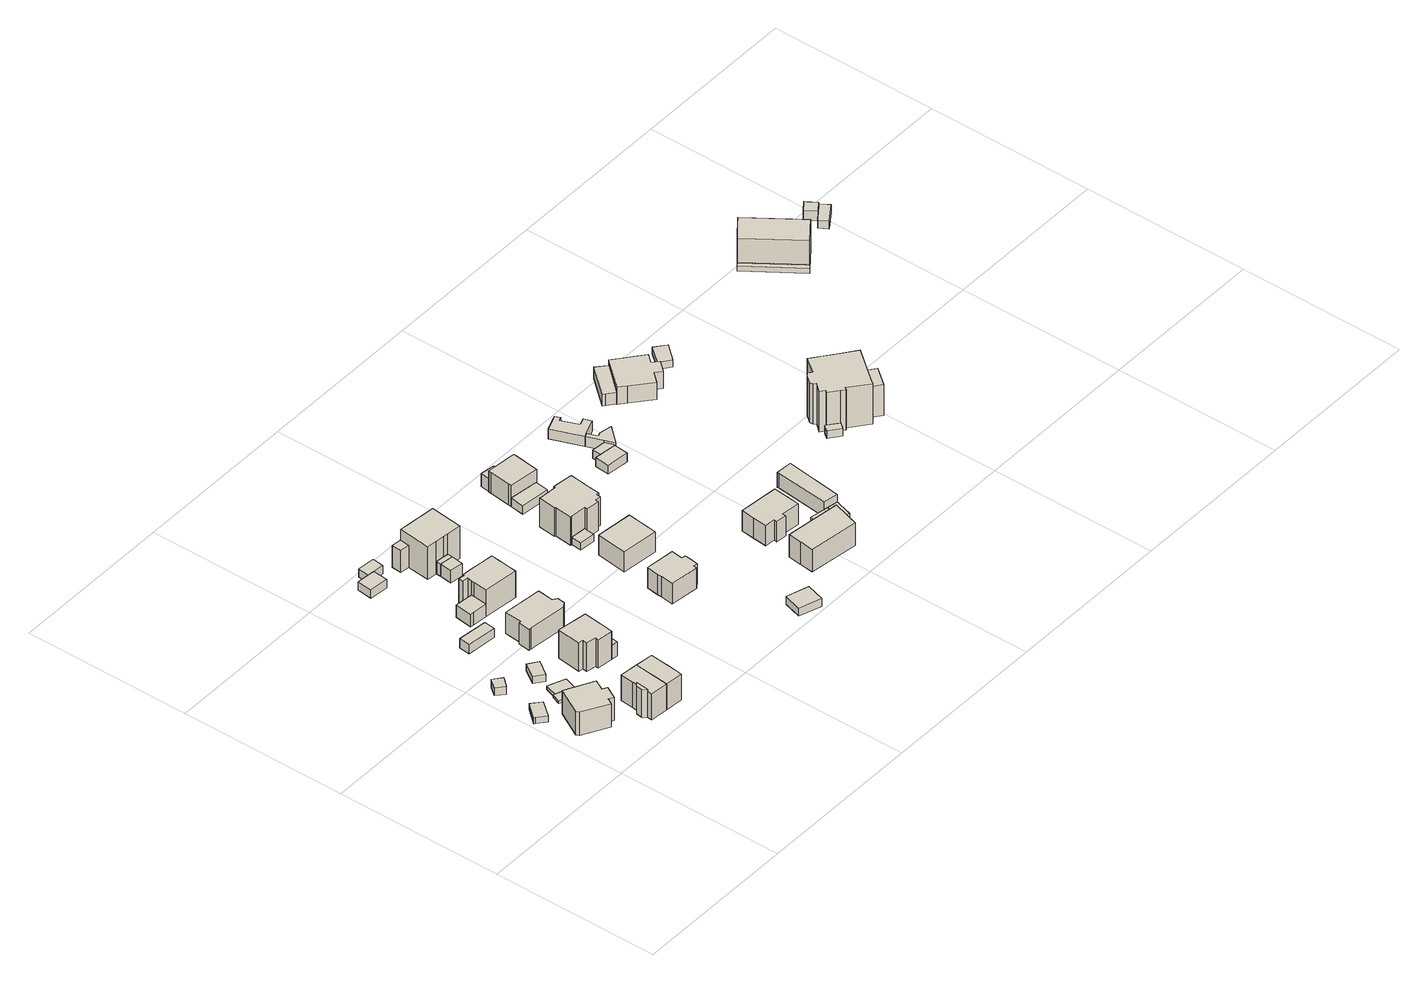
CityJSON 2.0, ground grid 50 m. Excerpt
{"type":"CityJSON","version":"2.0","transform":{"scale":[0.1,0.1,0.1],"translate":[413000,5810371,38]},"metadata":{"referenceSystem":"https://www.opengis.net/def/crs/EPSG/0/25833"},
"CityObjects":{
"building1":{"type":"Building","attributes":{"Gemeindeschluessel":"11000009","BezugspunktDach":"2200","function":"31001_2000","measuredHeight":1.95,"storeysAboveGround":1},"address":[{"country":"Germany","locality":"Berlin","thoroughfareNumber":"45 (1)","thoroughfareName":"Wiebelskircher Weg"}],"geometry":[{"type":"Solid","lod":"1","boundaries":[[[[0,1,2,3,4]],[[5,6,7,8,9]],[[5,9,4,3]],[[6,5,3,2]],[[7,6,2,1]],[[8,7,1,0]],[[9,8,0,4]]]]}]},
"building2":{"type":"Building","attributes":{"Gemeindeschluessel":"11000009","function":"31001_1010"},"address":[{"country":"Germany","locality":"Berlin","thoroughfareNumber":"47","thoroughfareName":"Wiebelskircher Weg"}],"children":["building2-1","building2-2"]},
"building2-1":{"type":"BuildingPart","attributes":{"BezugspunktDach":"2200","measuredHeight":7.56,"storeysAboveGround":2},"parents":["building2"],"geometry":[{"type":"Solid","lod":"1","boundaries":[[[[10,11,12,13,14,15,16,17,18]],[[19,20,21,22,23,24,25,26,27]],[[19,27,18,17]],[[20,19,17,16]],[[21,20,16,15]],[[22,21,15,14]],[[23,22,14,13]],[[24,23,13,12]],[[25,24,12,11]],[[26,25,11,10]],[[27,26,10,18]]]]}]},
"building2-2":{"type":"BuildingPart","attributes":{"BezugspunktDach":"2200","measuredHeight":4.55,"storeysAboveGround":2},"parents":["building2"],"geometry":[{"type":"Solid","lod":"1","boundaries":[[[[28,29,30,31]],[[32,33,34,35]],[[32,35,31,30]],[[33,32,30,29]],[[34,33,29,28]],[[35,34,28,31]]]]}]},
"building3":{"type":"Building","attributes":{"Gemeindeschluessel":"11000009","BezugspunktDach":"2200","function":"31001_2000","measuredHeight":3.25,"storeysAboveGround":1},"address":[{"country":"Germany","locality":"Berlin","thoroughfareNumber":"45 (2)","thoroughfareName":"Wiebelskircher Weg"}],"geometry":[{"type":"Solid","lod":"1","boundaries":[[[[36,37,38,39,40]],[[41,42,43,44,45]],[[41,45,40,39]],[[42,41,39,38]],[[43,42,38,37]],[[44,43,37,36]],[[45,44,36,40]]]]}]},
"building4":{"type":"Building","attributes":{"Gemeindeschluessel":"11000009","BezugspunktDach":"2200","function":"31001_2000","measuredHeight":0.929,"storeysAboveGround":1},"address":[{"country":"Germany","locality":"Berlin","thoroughfareNumber":"47 (1)","thoroughfareName":"Wiebelskircher Weg"}],"geometry":[{"type":"Solid","lod":"1","boundaries":[[[[46,47,48,49,50]],[[51,52,53,54,55]],[[51,55,50,49]],[[52,51,49,48]],[[53,52,48,47]],[[54,53,47,46]],[[55,54,46,50]]]]}]},
"building5":{"type":"Building","attributes":{"Gemeindeschluessel":"11000009","BezugspunktDach":"2200","function":"31001_2000","measuredHeight":1.15,"storeysAboveGround":1},"address":[{"country":"Germany","locality":"Berlin","thoroughfareNumber":"18 (2)","thoroughfareName":"Grenzbergeweg"}],"geometry":[{"type":"Solid","lod":"1","boundaries":[[[[47,56,57,58,48]],[[59,60,61,62,63]],[[59,63,48,58]],[[60,59,58,57]],[[61,60,57,56]],[[62,61,56,47]],[[63,62,47,48]]]]}]},
"building6":{"type":"Building","attributes":{"Gemeindeschluessel":"11000009","function":"31001_1010"},"address":[{"country":"Germany","locality":"Berlin","thoroughfareNumber":"22","thoroughfareName":"Grenzbergeweg"}],"children":["building6-1","building6-2"]},
"building6-1":{"type":"BuildingPart","attributes":{"BezugspunktDach":"2200","measuredHeight":10.04,"storeysAboveGround":2},"parents":["building6"],"geometry":[{"type":"MultiSurface","lod":"1","boundaries":[[[64,65,66,67,68,69,70,71,72,73]],[[74,75,76,77,78,79,80,81,82,83]],[[74,83,73,72]],[[74,84,74,75]],[[76,75,71,75,76,70]],[[77,76,70,69]],[[78,77,69,68]],[[79,78,68,67]],[[80,79,67,66]],[[81,80,66,65]],[[82,81,65,64]],[[83,82,64,73]],[[75,74,84,72,71]]]}]},
"building6-2":{"type":"BuildingPart","attributes":{"BezugspunktDach":"2200","measuredHeight":9.21,"storeysAboveGround":2},"parents":["building6"],"geometry":[{"type":"MultiSurface","lod":"1","boundaries":[[[85,86,87,88]],[[89,76,74,90]],[[89,90,88,87]],[[76,89,87,86]],[[90,74,85,88]],[[75,71,72,74]],[[76,70,71,75]]]}]},
"building7":{"type":"Building","attributes":{"Gemeindeschluessel":"11000009","BezugspunktDach":"2200","function":"31001_2000","measuredHeight":2.23,"storeysAboveGround":1},"address":[{"country":"Germany","locality":"Berlin","thoroughfareNumber":"18 (1)","thoroughfareName":"Grenzbergeweg"}],"geometry":[{"type":"Solid","lod":"1","boundaries":[[[[91,92,93,94]],[[95,96,97,98]],[[95,98,94,93]],[[96,95,93,92]],[[97,96,92,91]],[[98,97,91,94]]]]}]},
"building8":{"type":"Building","attributes":{"Gemeindeschluessel":"11000009","function":"31001_1010"},"address":[{"country":"Germany","locality":"Berlin","thoroughfareNumber":"20","thoroughfareName":"Grenzbergeweg"}],"children":["building8-1","building8-2"]},
"building8-1":{"type":"BuildingPart","attributes":{"BezugspunktDach":"2200","measuredHeight":10.04,"storeysAboveGround":2},"parents":["building8"],"geometry":[{"type":"MultiSurface","lod":"1","boundaries":[[[99,100,101,102,103,67,104,64]],[[105,79,106,107,108,109,110,82]],[[105,82,64,104]],[[79,105,104,67]],[[106,79,67,103]],[[111,107,106,103,102]],[[108,107,102,101]],[[112,113,114,101,100]],[[110,109,100,99]],[[82,110,99,64]],[[114,108,115,107,111]],[[109,113,112]]]}]},
"building8-2":{"type":"BuildingPart","attributes":{"BezugspunktDach":"2200","measuredHeight":3,"storeysAboveGround":2},"parents":["building8"],"geometry":[{"type":"Solid","lod":"1","boundaries":[[[[116,117,111,113]],[[107,118,119,109]],[[118,107,111,117]],[[119,118,117,116]],[[109,119,116,113]],[[107,109,113,111]]]]}]},
"building9":{"type":"Building","attributes":{"Gemeindeschluessel":"11000009","BezugspunktDach":"2200","function":"31001_2463","measuredHeight":3.19,"storeysAboveGround":1},"address":[{"country":"Germany","locality":"Berlin","thoroughfareNumber":"16 (1)","thoroughfareName":"Grenzbergeweg"}],"geometry":[{"type":"Solid","lod":"1","boundaries":[[[[120,121,122,123]],[[124,125,126,127]],[[124,127,123,122]],[[125,124,122,121]],[[126,125,121,120]],[[127,126,120,123]]]]}]},
"building10":{"type":"Building","attributes":{"Gemeindeschluessel":"11000009","function":"31001_1010"},"address":[{"country":"Germany","locality":"Berlin","thoroughfareNumber":"18","thoroughfareName":"Grenzbergeweg"}],"children":["building10-1","building10-2"]},
"building10-1":{"type":"BuildingPart","attributes":{"BezugspunktDach":"2200","measuredHeight":9.32,"storeysAboveGround":2},"parents":["building10"],"geometry":[{"type":"MultiSurface","lod":"1","boundaries":[[[128,129,130,131,132,133,134,135,136]],[[137,138,139,140,141,142,143,144,145]],[[137,145,136,135]],[[138,137,135,134]],[[139,138,134,133]],[[140,139,146,147,148,149,150,133,132]],[[141,140,132,131]],[[142,141,131,130]],[[143,142,130,129]],[[144,143,129,128]],[[145,144,128,136]],[[150,149,148,147,146]]]}]},
"building10-2":{"type":"BuildingPart","attributes":{"BezugspunktDach":"2200","measuredHeight":4.59,"storeysAboveGround":2},"parents":["building10"],"geometry":[{"type":"Solid","lod":"1","boundaries":[[[[151,152,150,149]],[[147,153,154,148]],[[153,147,150,152]],[[154,153,152,151]],[[148,154,151,149]],[[147,148,149,150]]]]}]},
"building11":{"type":"Building","attributes":{"Gemeindeschluessel":"11000009","BezugspunktDach":"2200","function":"31001_2000","measuredHeight":2.63,"storeysAboveGround":1},"address":[{"country":"Germany","locality":"Berlin","thoroughfareNumber":"12 (2)","thoroughfareName":"Grenzbergeweg"}],"geometry":[{"type":"Solid","lod":"1","boundaries":[[[[155,156,157,158,159]],[[160,161,162,163,164]],[[160,164,159,158]],[[161,160,158,157]],[[162,161,157,156]],[[163,162,156,155]],[[164,163,155,159]]]]}]},
"building12":{"type":"Building","attributes":{"Gemeindeschluessel":"11000009","BezugspunktDach":"2200","function":"31001_1010","measuredHeight":8.85,"storeysAboveGround":2},"address":[{"country":"Germany","locality":"Berlin","thoroughfareNumber":"16","thoroughfareName":"Grenzbergeweg"}],"geometry":[{"type":"Solid","lod":"1","boundaries":[[[[165,166,167,168,169,170,171,172,173,174]],[[175,176,177,178,179,180,181,182,183,184]],[[175,184,174,173]],[[176,175,173,172]],[[177,176,172,171]],[[178,177,171,170]],[[179,178,170,169]],[[180,179,169,168]],[[181,180,168,167]],[[182,181,167,166]],[[183,182,166,165]],[[184,183,165,174]]]]}]},
"building13":{"type":"Building","attributes":{"Gemeindeschluessel":"11000009","BezugspunktDach":"2200","function":"31001_2000","measuredHeight":2.65,"storeysAboveGround":1},"address":[{"country":"Germany","locality":"Berlin","thoroughfareNumber":"10 (1)","thoroughfareName":"Grenzbergeweg"}],"geometry":[{"type":"Solid","lod":"1","boundaries":[[[[156,185,186,187,157]],[[188,189,190,162,161]],[[188,161,157,187]],[[189,188,187,186]],[[190,189,186,185]],[[162,190,185,156]],[[161,162,156,157]]]]}]},
"building14":{"type":"Building","attributes":{"Gemeindeschluessel":"11000009","function":"31001_1010"},"address":[{"country":"Germany","locality":"Berlin","thoroughfareNumber":"14","thoroughfareName":"Grenzbergeweg"}],"children":["building14-1","building14-2","building14-3","building14-4"]},
"building14-1":{"type":"BuildingPart","attributes":{"BezugspunktDach":"2200","measuredHeight":10.11,"storeysAboveGround":2},"parents":["building14"],"geometry":[{"type":"MultiSurface","lod":"1","boundaries":[[[191,192,193,194,195,196,197,198,199,200,201,202,203,204,205]],[[206,207,208,209,210,211,212,213,214,215,216,217,218,219,220]],[[206,220,205,204]],[[207,206,204,203]],[[208,207,203,202]],[[209,208,202,201]],[[221,222,201,200]],[[210,209,223,224]],[[211,210,200,199]],[[212,211,199,198]],[[225,226,227,228,213,212,198,197]],[[229,225,228,230,214,213,197,196]],[[215,214,196,195]],[[216,215,195,194]],[[231,232,194,193]],[[216,233,216,217]],[[234,231,217,218,217,193,192]],[[219,218,234,192,191]],[[220,219,191,205]],[[224,223,222,221]],[[228,227,226,225]],[[230,228,225,229]],[[217,216,233,232,231]],[[218,217,231,234]]]}]},
"building14-2":{"type":"BuildingPart","attributes":{"BezugspunktDach":"2200","measuredHeight":4.04,"storeysAboveGround":2},"parents":["building14"],"geometry":[{"type":"MultiSurface","lod":"1","boundaries":[[[235,232,234,236,237]],[[238,218,216,239,240]],[[238,240,237,236]],[[218,238,236,234]],[[239,216,232,235]],[[240,239,235,237]],[[217,231,232,216]],[[218,241,234,231,217]]]}]},
"building14-3":{"type":"BuildingPart","attributes":{"BezugspunktDach":"2200","measuredHeight":4.28,"storeysAboveGround":2},"parents":["building14"],"geometry":[{"type":"MultiSurface","lod":"1","boundaries":[[[242,243,226,229]],[[227,244,245,230]],[[244,227,226,243]],[[245,244,243,242]],[[230,245,242,229]],[[228,225,226,227]],[[230,229,225,228]]]}]},
"building14-4":{"type":"BuildingPart","attributes":{"BezugspunktDach":"2200","measuredHeight":4.19,"storeysAboveGround":2},"parents":["building14"],"geometry":[{"type":"Solid","lod":"1","boundaries":[[[[221,246,247,222]],[[248,249,224,223]],[[248,223,222,247]],[[249,248,247,246]],[[224,249,246,221]],[[223,224,221,222]]]]}]},
"building15":{"type":"Building","attributes":{"Gemeindeschluessel":"11000009","BezugspunktDach":"2200","function":"31001_2463","measuredHeight":4.11,"storeysAboveGround":1},"address":[{"country":"Germany","locality":"Berlin","thoroughfareNumber":"12 (1)","thoroughfareName":"Grenzbergeweg"}],"geometry":[{"type":"Solid","lod":"1","boundaries":[[[[250,251,252,253]],[[254,255,256,257]],[[254,257,253,252]],[[255,254,252,251]],[[256,255,251,250]],[[257,256,250,253]]]]}]},
"building16":{"type":"Building","attributes":{"Gemeindeschluessel":"11000009","function":"31001_1010"},"address":[{"country":"Germany","locality":"Berlin","thoroughfareNumber":"12","thoroughfareName":"Grenzbergeweg"}],"children":["building16-1","building16-2","building16-3"]},
"building16-1":{"type":"BuildingPart","attributes":{"BezugspunktDach":"2200","measuredHeight":13.11,"storeysAboveGround":2},"parents":["building16"],"geometry":[{"type":"MultiSurface","lod":"1","boundaries":[[[258,259,260,261,262,263,264,265]],[[266,267,268,269,270,271,272,273]],[[266,274,275,276,273,265,264]],[[267,266,264,263]],[[268,267,263,262]],[[269,268,262,261]],[[270,269,261,260]],[[277,278,279,260,259]],[[272,271,272,280,277,259,258]],[[273,272,258,265]],[[276,275,274,266]],[[271,270,279,278,277]],[[277,280,272,271]]]}]},
"building16-2":{"type":"BuildingPart","attributes":{"BezugspunktDach":"2200","measuredHeight":7.18,"storeysAboveGround":2},"parents":["building16"],"geometry":[{"type":"Solid","lod":"1","boundaries":[[[[275,274,281,282,283]],[[284,285,266,276,286]],[[284,286,283,282]],[[285,284,282,281]],[[266,285,281,274]],[[286,276,275,283]],[[276,266,274,275]]]]}]},
"building16-3":{"type":"BuildingPart","attributes":{"BezugspunktDach":"2200","measuredHeight":4.06,"storeysAboveGround":2},"parents":["building16"],"geometry":[{"type":"Solid","lod":"1","boundaries":[[[[251,278,280,252]],[[272,270,255,254]],[[272,254,252,280]],[[255,270,278,251]],[[254,255,251,252]],[[270,272,280,278]]]]}]},
"building17":{"type":"Building","attributes":{"Gemeindeschluessel":"11000009","BezugspunktDach":"2200","function":"31001_1010","measuredHeight":7.67,"storeysAboveGround":1},"address":[{"country":"Germany","locality":"Berlin","thoroughfareNumber":"17","thoroughfareName":"Grenzbergeweg"}],"geometry":[{"type":"Solid","lod":"1","boundaries":[[[[287,288,289,290,291,292,293,294,295,296,297,298]],[[299,300,301,302,303,304,305,306,307,308,309,310]],[[299,310,298,297]],[[300,299,297,296]],[[301,300,296,295]],[[302,301,295,294]],[[303,302,294,293]],[[304,303,293,292]],[[305,304,292,291]],[[306,305,291,290]],[[307,306,290,289]],[[308,307,289,288]],[[309,308,288,287]],[[310,309,287,298]]]]}]},
"building18":{"type":"Building","attributes":{"Gemeindeschluessel":"11000009","BezugspunktDach":"2200","function":"31001_2463","measuredHeight":2.6,"storeysAboveGround":1},"address":[{"country":"Germany","locality":"Berlin","thoroughfareNumber":"21 (2)","thoroughfareName":"Grenzbergeweg"}],"geometry":[{"type":"Solid","lod":"1","boundaries":[[[[311,312,313,314]],[[315,316,317,318]],[[315,318,314,313]],[[316,315,313,312]],[[317,316,312,311]],[[318,317,311,314]]]]}]},
"building19":{"type":"Building","attributes":{"Gemeindeschluessel":"11000009","BezugspunktDach":"2200","function":"31001_2463","measuredHeight":2.37,"storeysAboveGround":1},"address":[{"country":"Germany","locality":"Berlin","thoroughfareNumber":"13 (1)","thoroughfareName":"Grenzbergeweg"}],"geometry":[{"type":"Solid","lod":"1","boundaries":[[[[319,320,321,322,323]],[[324,325,326,327,328]],[[324,328,323,322]],[[325,324,322,321]],[[326,325,321,320]],[[327,326,320,319]],[[328,327,319,323]]]]}]},
"building20":{"type":"Building","attributes":{"Gemeindeschluessel":"11000009","BezugspunktDach":"2200","function":"31001_1010","measuredHeight":8.62,"storeysAboveGround":2},"address":[{"country":"Germany","locality":"Berlin","thoroughfareNumber":"15","thoroughfareName":"Grenzbergeweg"}],"geometry":[{"type":"Solid","lod":"1","boundaries":[[[[329,330,331,332,333,334]],[[335,336,337,338,339,340]],[[335,340,334,333]],[[336,335,333,332]],[[337,336,332,331]],[[338,337,331,330]],[[339,338,330,329]],[[340,339,329,334]]]]}]},
"building21":{"type":"Building","attributes":{"Gemeindeschluessel":"11000009","function":"31001_1010"},"address":[{"country":"Germany","locality":"Berlin","thoroughfareNumber":"13","thoroughfareName":"Grenzbergeweg"}],"children":["building21-1","building21-2"]},
"building21-1":{"type":"BuildingPart","attributes":{"BezugspunktDach":"2200","measuredHeight":12.1,"storeysAboveGround":2},"parents":["building21"],"geometry":[{"type":"MultiSurface","lod":"1","boundaries":[[[341,342,343,344,345,346,347,348,349,350,351,352,353,354,355,356,357,358]],[[359,360,361,362,363,364,365,366,367,368,369,370,371,372,373,374,375,376]],[[359,376,358,357]],[[360,359,357,356]],[[361,360,356,355]],[[362,361,355,354]],[[363,362,354,353]],[[364,363,353,352]],[[377,378,352,351]],[[365,364,379,380,381,382]],[[383,377,384,351,350]],[[366,365,381,385,383]],[[367,366,350,349]],[[368,367,349,348]],[[369,368,348,347]],[[370,369,347,346]],[[371,370,346,345]],[[372,371,345,344]],[[373,372,344,343]],[[374,373,343,342]],[[375,374,342,341]],[[376,375,341,358]],[[382,381,380,379,378,377]],[[384,377,383,385,381]]]}]},
"building21-2":{"type":"BuildingPart","attributes":{"BezugspunktDach":"2200","measuredHeight":6.59,"storeysAboveGround":2},"parents":["building21"],"geometry":[{"type":"MultiSurface","lod":"1","boundaries":[[[377,383,386,387,388,378]],[[389,390,391,385,381,380]],[[389,380,378,388]],[[390,389,388,387]],[[391,390,387,386]],[[385,391,386,383]],[[381,385,383,377]],[[392,380,381,377,378]]]}]},
"building22":{"type":"Building","attributes":{"Gemeindeschluessel":"11000009","BezugspunktDach":"2200","function":"31001_2463","measuredHeight":2.78,"storeysAboveGround":1},"address":[{"country":"Germany","locality":"Berlin","thoroughfareNumber":"9 (1)","thoroughfareName":"Grenzbergeweg"}],"geometry":[{"type":"Solid","lod":"1","boundaries":[[[[393,394,395,396]],[[397,398,399,400]],[[397,400,396,395]],[[398,397,395,394]],[[399,398,394,393]],[[400,399,393,396]]]]}]},
"building23":{"type":"Building","attributes":{"Gemeindeschluessel":"11000009","function":"31001_1010"},"address":[{"country":"Germany","locality":"Berlin","thoroughfareNumber":"9","thoroughfareName":"Grenzbergeweg"}],"children":["building23-1","building23-2"]},
"building23-1":{"type":"BuildingPart","attributes":{"BezugspunktDach":"2200","measuredHeight":6.99,"storeysAboveGround":2},"parents":["building23"],"geometry":[{"type":"MultiSurface","lod":"1","boundaries":[[[401,402,403,404,405,406,407,408,409,410]],[[411,412,413,414,415,416,417,418,419,397]],[[411,397,410,409]],[[412,411,409,408]],[[413,412,408,407]],[[414,413,420,421,422,423,407,406]],[[415,414,406,405]],[[416,415,405,404]],[[417,416,404,403]],[[418,417,403,402]],[[419,418,402,401]],[[397,419,401,410]],[[423,422,421,420]]]}]},
"building23-2":{"type":"BuildingPart","attributes":{"BezugspunktDach":"2200","measuredHeight":4.84,"storeysAboveGround":2},"parents":["building23"],"geometry":[{"type":"Solid","lod":"1","boundaries":[[[[422,424,425,423]],[[426,427,421,420]],[[426,420,423,425]],[[427,426,425,424]],[[421,427,424,422]],[[420,421,422,423]]]]}]},
"building24":{"type":"Building","attributes":{"Gemeindeschluessel":"11000009","BezugspunktDach":"2200","function":"31001_1010","measuredHeight":8.68,"storeysAboveGround":2},"address":[{"country":"Germany","locality":"Berlin","thoroughfareNumber":"19","thoroughfareName":"Grenzbergeweg"}],"geometry":[{"type":"Solid","lod":"1","boundaries":[[[[428,429,430,431,432,433,434]],[[435,436,437,438,439,440,441]],[[435,441,434,433]],[[436,435,433,432]],[[437,436,432,431]],[[438,437,431,430]],[[439,438,430,429]],[[440,439,429,428]],[[441,440,428,434]]]]}]},
"building25":{"type":"Building","attributes":{"Gemeindeschluessel":"11000009","BezugspunktDach":"2200","function":"31001_1010","measuredHeight":9.06,"storeysAboveGround":1},"address":[{"country":"Germany","locality":"Berlin","thoroughfareNumber":"17A","thoroughfareName":"Grenzbergeweg"}],"geometry":[{"type":"Solid","lod":"1","boundaries":[[[[442,443,444,445,446,447,448,449,450,451]],[[452,453,454,455,456,457,458,459,460,461]],[[452,461,451,450]],[[453,452,450,449]],[[454,453,449,448]],[[455,454,448,447]],[[456,455,447,446]],[[457,456,446,445]],[[458,457,445,444]],[[459,458,444,443]],[[460,459,443,442]],[[461,460,442,451]]]]}]},
"building26":{"type":"Building","attributes":{"Gemeindeschluessel":"11000009","BezugspunktDach":"2200","function":"31001_2463","measuredHeight":4.88,"storeysAboveGround":1},"address":[{"country":"Germany","locality":"Berlin","thoroughfareNumber":"19 (1)","thoroughfareName":"Grenzbergeweg"}],"geometry":[{"type":"Solid","lod":"1","boundaries":[[[[462,463,464,465]],[[466,467,468,469]],[[466,469,465,464]],[[467,466,464,463]],[[468,467,463,462]],[[469,468,462,465]]]]}]},
"building27":{"type":"Building","attributes":{"Gemeindeschluessel":"11000009","BezugspunktDach":"2200","function":"31001_2000","measuredHeight":2.93,"storeysAboveGround":1},"address":[{"country":"Germany","locality":"Berlin","thoroughfareNumber":"13 (2)","thoroughfareName":"Grenzbergeweg"}],"geometry":[{"type":"Solid","lod":"1","boundaries":[[[[470,471,472,473,474]],[[475,476,477,478,479]],[[475,479,474,473]],[[476,475,473,472]],[[477,476,472,471]],[[478,477,471,470]],[[479,478,470,474]]]]}]},
"building28":{"type":"Building","attributes":{"Gemeindeschluessel":"11000009","BezugspunktDach":"2200","function":"31001_1010","measuredHeight":2.43,"storeysAboveGround":1},"address":[{"country":"Germany","locality":"Berlin","thoroughfareNumber":"46 (2)","thoroughfareName":"Erknerstraße"}],"geometry":[{"type":"Solid","lod":"1","boundaries":[[[[480,481,482,483,484,485,486,487]],[[467,488,489,490,491,492,493,468]],[[467,468,487,486]],[[488,467,486,485]],[[489,488,485,484]],[[490,489,484,483]],[[491,490,483,482]],[[492,491,482,481]],[[493,492,481,480]],[[468,493,480,487]]]]}]},
"building29":{"type":"Building","attributes":{"Gemeindeschluessel":"11000009","BezugspunktDach":"2200","function":"31001_2000","measuredHeight":3.28,"storeysAboveGround":1},"address":[{"country":"Germany","locality":"Berlin","thoroughfareNumber":"9 (2)","thoroughfareName":"Grenzbergeweg"}],"geometry":[{"type":"Solid","lod":"1","boundaries":[[[[494,495,496,497]],[[498,499,500,476]],[[498,476,497,496]],[[499,498,496,495]],[[500,499,495,494]],[[476,500,494,497]]]]}]},
"building30":{"type":"Building","attributes":{"Gemeindeschluessel":"11000009","BezugspunktDach":"2200","function":"31001_2000","measuredHeight":3.37,"storeysAboveGround":1},"address":[{"country":"Germany","locality":"Berlin","thoroughfareNumber":"42 (1)","thoroughfareName":"Erknerstraße"}],"geometry":[{"type":"Solid","lod":"1","boundaries":[[[[501,502,503,504,505,506,507]],[[508,509,510,511,512,513,514]],[[508,514,507,506]],[[509,508,506,505]],[[510,509,505,504]],[[511,510,504,503]],[[512,511,503,502]],[[513,512,502,501]],[[514,513,501,507]]]]}]},
"building31":{"type":"Building","attributes":{"Gemeindeschluessel":"11000009","BezugspunktDach":"2200","function":"31001_1010","measuredHeight":5.75,"storeysAboveGround":2},"address":[{"country":"Germany","locality":"Berlin","thoroughfareNumber":"46 (1)","thoroughfareName":"Erknerstraße"}],"geometry":[{"type":"Solid","lod":"1","boundaries":[[[[515,516,517,518,519]],[[520,521,522,523,524]],[[520,524,519,518]],[[521,520,518,517]],[[522,521,517,516]],[[523,522,516,515]],[[524,523,515,519]]]]}]},
"building32":{"type":"Building","attributes":{"Gemeindeschluessel":"11000009","BezugspunktDach":"2200","function":"31001_1010","measuredHeight":3.21,"storeysAboveGround":1},"address":[{"country":"Germany","locality":"Berlin","thoroughfareNumber":"42","thoroughfareName":"Erknerstraße"}],"geometry":[{"type":"Solid","lod":"1","boundaries":[[[[507,506,525,526,527,528,529,530,531]],[[532,533,534,535,536,537,508,514,538]],[[532,538,531,530]],[[533,532,530,529]],[[534,533,529,528]],[[535,534,528,527]],[[536,535,527,526]],[[537,536,526,525]],[[508,537,525,506]],[[514,508,506,507]],[[538,514,507,531]]]]}]},
"building33":{"type":"Building","attributes":{"Gemeindeschluessel":"11000009","BezugspunktDach":"2200","function":"31001_2000","measuredHeight":4.59,"storeysAboveGround":1},"address":[{"country":"Germany","locality":"Berlin","thoroughfareNumber":"44 (1)","thoroughfareName":"Erknerstraße"}],"geometry":[{"type":"Solid","lod":"1","boundaries":[[[[539,540,541,542,543]],[[544,545,546,547,548]],[[544,548,543,542]],[[545,544,542,541]],[[546,545,541,540]],[[547,546,540,539]],[[548,547,539,543]]]]}]},
"building34":{"type":"Building","attributes":{"Gemeindeschluessel":"11000009","BezugspunktDach":"2200","function":"31001_1010","measuredHeight":8.42,"storeysAboveGround":2},"address":[{"country":"Germany","locality":"Berlin","thoroughfareNumber":"44","thoroughfareName":"Erknerstraße"}],"geometry":[{"type":"Solid","lod":"1","boundaries":[[[[549,550,551,552,553,554,555,556,557]],[[558,559,560,561,562,563,564,565,566]],[[558,566,557,556]],[[559,558,556,555]],[[560,559,555,554]],[[561,560,554,553]],[[562,561,553,552]],[[563,562,552,551]],[[564,563,551,550]],[[565,564,550,549]],[[566,565,549,557]]]]}]},
"building35":{"type":"Building","attributes":{"Gemeindeschluessel":"11000009","BezugspunktDach":"2200","function":"51009_1610","measuredHeight":2.54,"storeysAboveGround":0},"address":[{"country":"Germany","locality":"Berlin"}],"geometry":[{"type":"Solid","lod":"1","boundaries":[[[[567,568,569,570,571]],[[572,573,574,575,576]],[[572,576,571,570]],[[573,572,570,569]],[[574,573,569,568]],[[575,574,568,567]],[[576,575,567,571]]]]}]},
"building36":{"type":"Building","attributes":{"Gemeindeschluessel":"11000009","function":"31001_3065"},"address":[{"country":"Germany","locality":"Berlin","thoroughfareNumber":"46, 48","thoroughfareName":"Erknerstraße"}],"children":["building36-1","building36-2","building36-3"]},
"building36-1":{"type":"BuildingPart","attributes":{"BezugspunktDach":"2200","measuredHeight":16.29,"storeysAboveGround":4},"parents":["building36"],"geometry":[{"type":"MultiSurface","lod":"1","boundaries":[[[577,578,579,580,581,582,583,584,585,586,587,588,589,590,591,592,593,594,595]],[[596,597,598,599,600,601,602,603,604,605,606,607,608,609,610,611,612,613,614]],[[596,614,595,594]],[[597,596,594,593]],[[598,597,593,592]],[[599,598,592,591]],[[600,599,591,590]],[[601,600,590,589]],[[602,601,589,588]],[[603,602,588,587]],[[604,603,615,616,617,618,587,586]],[[605,604,586,585]],[[606,605,585,584]],[[619,620,584,583]],[[607,606,621,622]],[[608,607,583,582]],[[609,608,582,581]],[[610,609,581,580]],[[611,610,580,579]],[[612,611,579,578]],[[613,612,578,577]],[[614,613,577,595]],[[618,617,616,615]],[[622,621,620,619]]]}]},
"building36-2":{"type":"BuildingPart","attributes":{"BezugspunktDach":"2200","measuredHeight":6.42,"storeysAboveGround":4},"parents":["building36"],"geometry":[{"type":"Solid","lod":"1","boundaries":[[[[617,623,624,618]],[[625,626,616,615]],[[625,615,618,624]],[[626,625,624,623]],[[616,626,623,617]],[[616,617,618,615]]]]}]},
"building36-3":{"type":"BuildingPart","attributes":{"BezugspunktDach":"2200","measuredHeight":10.52,"storeysAboveGround":4},"parents":["building36"],"geometry":[{"type":"Solid","lod":"1","boundaries":[[[[627,628,620,619]],[[621,629,630,622]],[[629,621,620,628]],[[630,629,628,627]],[[622,630,627,619]],[[621,622,619,620]]]]}]},
"building37":{"type":"Building","attributes":{"Gemeindeschluessel":"11000009","BezugspunktDach":"2200","function":"31001_2463","measuredHeight":2.28,"storeysAboveGround":1},"address":[{"country":"Germany","locality":"Berlin","thoroughfareNumber":"44 (2)","thoroughfareName":"Erknerstraße"}],"geometry":[{"type":"Solid","lod":"1","boundaries":[[[[631,632,633,634]],[[635,636,637,638]],[[635,638,634,633]],[[636,635,633,632]],[[637,636,632,631]],[[638,637,631,634]]]]}]},
"building38":{"type":"Building","attributes":{"Gemeindeschluessel":"11000009","function":"31001_1010"},"address":[{"country":"Germany","locality":"Berlin","thoroughfareNumber":"47","thoroughfareName":"Erknerstraße"}],"children":["building38-1","building38-2"]},
"building38-1":{"type":"BuildingPart","attributes":{"BezugspunktDach":"2200","measuredHeight":12.44,"storeysAboveGround":2},"parents":["building38"],"geometry":[{"type":"MultiSurface","lod":"1","boundaries":[[[639,640,641,642]],[[643,644,645,646]],[[643,646,642,641]],[[644,643,641,640]],[[645,644,640,639]],[[646,645,647,648,649,650,651,639,642]],[[651,650,649,648,647]]]}]},
"building38-2":{"type":"BuildingPart","attributes":{"BezugspunktDach":"2200","measuredHeight":1.7,"storeysAboveGround":2},"parents":["building38"],"geometry":[{"type":"Solid","lod":"1","boundaries":[[[[652,651,650,653]],[[649,648,654,655]],[[649,655,653,650]],[[654,648,651,652]],[[655,654,652,653]],[[648,649,650,651]]]]}]},
"building39":{"type":"Building","attributes":{"Gemeindeschluessel":"11000009","BezugspunktDach":"2200","function":"31001_2463","measuredHeight":2.54,"storeysAboveGround":1},"address":[{"country":"Germany","locality":"Berlin","thoroughfareNumber":"47 (2)","thoroughfareName":"Erknerstraße"}],"geometry":[{"type":"Solid","lod":"1","boundaries":[[[[656,657,658,659,660]],[[661,662,663,664,665]],[[661,665,660,659]],[[662,661,659,658]],[[663,662,658,657]],[[664,663,657,656]],[[665,664,656,660]]]]}]},
"building40":{"type":"Building","attributes":{"Gemeindeschluessel":"11000009","BezugspunktDach":"2200","function":"51009_1610","measuredHeight":3.73,"storeysAboveGround":0},"address":[{"country":"Germany","locality":"Berlin"}],"geometry":[{"type":"Solid","lod":"1","boundaries":[[[[666,667,668,669,670]],[[671,672,673,674,675]],[[671,675,670,669]],[[672,671,669,668]],[[673,672,668,667]],[[674,673,667,666]],[[675,674,666,670]]]]}]}
},
"vertices":[
[6,279,41],[31,258,41],[66,302,41],[39,325,41],[2,282,41],[39,325,22],[66,302,22],[31,258,22],[6,279,22],[2,282,22],
[39,164,98],[113,122,98],[123,140,98],[137,132,98],[157,169,98],[143,176,98],[159,207,98],[77,250,98],[34,173,98],[77,250,22],[159,207,22],[143,176,22],[157,169,22],[137,132,22],[123,140,22],[113,122,22],[39,164,22],[34,173,22],
[137,132,68],[157,169,68],[143,176,68],[123,140,68],[143,176,23],[157,169,23],[137,132,23],[123,140,23],
[50,408,46],[61,421,46],[73,434,46],[48,455,46],[27,429,46],[48,455,20],[73,434,20],[61,421,20],[50,408,20],[27,429,20],
[150,261,32],[161,287,32],[115,305,32],[111,306,32],[101,281,32],[111,306,23],[115,305,23],[161,287,23],[150,261,23],[101,281,23],
[168,285,32],[180,319,32],[128,340,32],[128,340,21],[180,319,21],[168,285,21],[161,287,21],[115,305,21],
[251,55,107],[255,93,107],[258,122,107],[262,160,107],[209,166,107],[205,127,107],[203,112,107],[202,99,107],[199,74,107],[198,60,107],[199,74,22],[202,99,22],[203,112,22],[205,127,22],[209,166,22],[262,160,22],[258,122,22],[255,93,22],[251,55,22],[198,60,22],[199,74,89],
[199,74,114],[203,112,114],[193,104,114],[190,85,114],[193,104,22],[190,85,22],
[151,362,43],[181,405,43],[152,425,43],[124,382,43],[152,425,20],[181,405,20],[151,362,20],[124,382,20],
[304,50,107],[306,63,107],[310,102,107],[310,103,107],[315,154,107],[257,107,107],[257,107,22],[315,154,22],[310,103,22],[310,102,22],[306,63,22],[304,50,22],[310,103,52],[306,63,49],[306,63,52],[310,102,52],[306,65,22],
[317,72,52],[319,92,52],[319,92,22],[317,72,22],
[203,569,51],[206,601,51],[118,611,51],[115,579,51],[118,611,20],[206,601,20],[203,569,20],[115,579,20],
[247,320,113],[245,306,113],[275,301,113],[273,292,113],[320,286,113],[325,325,113],[331,379,113],[242,393,113],[233,322,113],[242,393,20],[331,379,20],[325,325,20],[320,286,20],[273,292,20],[275,301,20],[245,306,20],[247,320,20],[233,322,20],[325,325,59],[325,325,21],[320,286,21],[320,286,67],[325,325,67],
[339,283,67],[343,323,67],[343,323,21],[339,283,21],
[186,899,48],[190,944,48],[171,946,48],[134,950,48],[129,905,48],[134,950,21],[171,946,21],[190,944,21],[186,899,21],[129,905,21],
[226,469,89],[341,456,89],[355,466,89],[357,488,89],[345,497,89],[350,544,89],[234,557,89],[229,505,89],[223,505,89],[219,470,89],[223,505,20],[229,505,20],[234,557,20],[350,544,20],[345,497,20],[357,488,20],[355,466,20],[341,456,20],[226,469,20],[219,470,20],
[222,941,48],[226,975,48],[175,980,48],[175,980,21],[226,975,21],[222,941,21],
[262,700,107],[260,686,107],[259,677,107],[255,635,107],[358,624,107],[361,649,107],[363,666,107],[364,681,107],[367,707,107],[326,712,107],[290,716,107],[264,718,107],[264,714,107],[246,717,107],[244,703,107],[246,717,20],[264,714,20],[264,718,20],[290,716,20],[326,712,20],[367,707,20],[364,681,20],[363,666,20],[361,649,20],[358,624,20],[255,635,20],[259,677,20],[260,686,20],[262,700,20],[244,703,20],[326,712,64],[290,716,64],[290,716,22],[326,712,22],[363,666,65],[364,681,65],[364,681,22],[363,666,22],[361,649,65],[361,649,22],[259,677,61],[255,635,61],[255,635,54],[260,686,61],
[210,640,61],[206,692,61],[199,641,61],[206,692,20],[210,640,20],[199,641,20],[260,686,46],
[375,648,65],[378,679,65],[378,679,22],[375,648,22],
[328,724,64],[291,728,64],[291,728,22],[328,724,22],
[339,780,63],[343,815,63],[304,820,63],[299,784,63],[304,820,22],[343,815,22],[339,780,22],[299,784,22],
[305,835,128],[331,832,128],[345,830,128],[388,826,128],[399,922,128],[342,928,128],[285,934,128],[274,838,128],[285,934,22],[342,928,22],[399,922,22],[388,826,22],[345,830,22],[331,832,22],[305,835,22],[274,838,22],[285,934,94],[281,904,94],[281,904,22],[331,832,63],[345,830,63],[345,830,29],[305,835,63],
[281,934,94],[256,937,94],[253,908,94],[256,937,22],[281,934,22],[253,908,22],
[669,292,87],[670,302,87],[682,300,87],[686,328,87],[687,340,87],[688,343,87],[676,345,87],[680,379,87],[594,389,87],[589,352,87],[588,339,87],[583,302,87],[588,339,20],[589,352,20],[594,389,20],[680,379,20],[676,345,20],[688,343,20],[687,340,20],[686,328,20],[682,300,20],[670,302,20],[669,292,20],[583,302,20],
[810,3,46],[826,57,46],[760,78,46],[744,24,46],[760,78,20],[826,57,20],[810,3,20],[744,24,20],
[649,605,45],[651,628,45],[652,637,45],[605,641,45],[602,610,45],[605,641,22],[652,637,22],[651,628,22],[649,605,22],[602,610,22],
[712,459,88],[713,465,88],[718,505,88],[723,550,88],[615,562,88],[603,471,88],[615,562,22],[723,550,22],[718,505,22],[713,465,22],[712,459,22],[603,471,22],
[605,641,114],[652,637,114],[651,628,114],[691,624,114],[692,634,114],[709,632,114],[710,645,114],[718,644,114],[722,684,114],[726,717,114],[728,741,114],[668,748,114],[667,743,114],[615,747,114],[610,748,114],[604,695,114],[608,694,114],[602,641,114],[608,694,20],[604,695,20],[610,748,20],[615,747,20],[667,743,20],[668,748,20],[728,741,20],[726,717,20],[722,684,20],[718,644,20],[710,645,20],[709,632,20],[692,634,20],[691,624,20],[651,628,20],[652,637,20],[605,641,20],[602,641,20],[728,741,88],[668,748,88],[668,748,55],[668,748,22],[728,741,22],[728,741,27],[726,717,88],[728,741,74],[726,717,22],
[748,716,88],[751,750,88],[679,757,88],[679,757,22],[751,750,22],[748,716,22],[668,748,52],
[707,800,50],[712,840,50],[625,851,50],[620,809,50],[625,851,22],[712,840,22],[707,800,22],[620,809,22],
[714,840,91],[715,849,91],[723,911,91],[724,921,91],[718,922,91],[677,926,91],[635,931,91],[634,922,91],[626,860,91],[625,851,91],[626,860,22],[634,922,22],[635,931,22],[677,926,22],[718,922,22],[724,921,22],[723,911,22],[715,849,22],[714,840,22],[635,931,23],[677,926,23],[677,926,66],[635,931,66],
[681,951,66],[638,957,66],[638,957,23],[681,951,23],
[1048,86,92],[1061,126,92],[1073,166,92],[1020,173,92],[910,187,92],[905,147,92],[901,107,92],[905,147,18],[910,187,18],[1020,173,18],[1073,166,18],[1061,126,18],[1048,86,18],[901,107,18],
[947,265,75],[946,256,75],[977,252,75],[978,262,75],[1033,256,75],[1037,297,75],[1041,338,75],[925,350,75],[921,309,75],[917,268,75],[921,309,8],[925,350,8],[1041,338,8],[1037,297,8],[1033,256,8],[978,262,8],[977,252,8],[946,256,8],[947,265,8],[917,268,8],
[1073,166,57],[1084,203,57],[1028,213,57],[1020,173,57],[1028,213,19],[1084,203,19],[1073,166,19],[1020,173,19],
[943,733,50],[947,776,50],[899,781,50],[880,783,50],[876,740,50],[880,783,21],[899,781,21],[947,776,21],[943,733,21],[876,740,21],
[1113,155,43],[1126,197,43],[1129,205,43],[1129,208,43],[1086,215,43],[1084,204,43],[1084,203,43],[1073,166,43],[1084,204,19],[1086,215,19],[1129,208,19],[1129,205,19],[1126,197,19],[1113,155,19],
[951,775,49],[940,804,49],[900,808,49],[899,781,49],[900,808,21],[940,804,21],[951,775,21],
[940,804,55],[951,775,55],[994,825,55],[956,831,55],[946,827,55],[934,856,55],[923,851,55],[934,856,22],[946,827,22],[956,831,22],[994,825,22],[951,775,22],[940,804,22],[923,851,22],
[1129,208,67],[1151,376,67],[1103,379,67],[1104,375,67],[1086,215,67],[1104,375,18],[1103,379,18],[1151,376,18],[1129,208,18],[1086,215,18],
[981,875,55],[973,898,55],[952,890,55],[932,941,55],[942,945,55],[936,960,55],[889,942,55],[936,960,22],[942,945,22],[932,941,22],[952,890,22],[973,898,22],[981,875,22],[889,942,22],
[1079,910,60],[1100,892,60],[1171,973,60],[1142,998,60],[1072,916,60],[1142,998,23],[1171,973,23],[1100,892,23],[1079,910,23],[1072,916,23],
[1121,873,78],[1177,825,78],[1203,855,78],[1221,839,78],[1247,869,78],[1229,885,78],[1249,909,78],[1171,973,78],[1100,892,78],[1171,973,22],[1249,909,22],[1229,885,22],[1247,869,22],[1221,839,22],[1203,855,22],[1177,825,22],[1121,873,22],[1100,892,22],
[1360,375,43],[1374,392,43],[1346,415,43],[1342,418,43],[1328,401,43],[1342,418,18],[1346,415,18],[1374,392,18],[1360,375,18],[1328,401,18],
[1351,422,149],[1346,415,149],[1374,392,149],[1385,384,149],[1390,391,149],[1445,346,149],[1459,365,149],[1499,416,149],[1527,452,149],[1485,484,149],[1446,515,149],[1419,535,149],[1386,492,149],[1376,500,149],[1368,495,149],[1351,473,149],[1352,462,149],[1358,456,149],[1338,432,149],[1358,456,17],[1352,462,17],[1351,473,17],[1368,495,17],[1376,500,17],[1386,492,17],[1419,535,17],[1446,515,17],[1485,484,17],[1527,452,17],[1499,416,17],[1459,365,17],[1445,346,17],[1390,391,17],[1385,384,17],[1374,392,17],[1346,415,17],[1351,422,17],[1338,432,17],[1446,515,22],[1485,484,22],[1485,484,86],[1446,515,86],[1459,365,120],[1499,416,120],[1499,416,19],[1459,365,19],
[1500,503,86],[1460,534,86],[1460,534,22],[1500,503,22],
[1486,344,120],[1526,395,120],[1526,395,19],[1486,344,19],
[1300,871,46],[1339,917,46],[1307,942,46],[1269,895,46],[1307,942,23],[1339,917,23],[1300,871,23],[1269,895,23],
[1808,838,119],[1874,886,119],[1766,1035,119],[1701,985,119],[1766,1035,22],[1874,886,22],[1808,838,22],[1701,985,22],[1808,838,32],[1808,838,23],[1701,985,23],[1701,985,40],[1808,838,40],
[1797,829,40],[1691,977,40],[1797,829,23],[1691,977,23],
[1964,900,47],[2018,936,47],[2000,961,47],[1972,941,47],[1948,924,47],[1972,941,22],[2000,961,22],[2018,936,22],[1964,900,22],[1948,924,22],
[1972,941,53],[2000,961,53],[1989,976,53],[1978,992,53],[1951,972,53],[1978,992,21],[1989,976,21],[2000,961,21],[1972,941,21],[1951,972,21]
]}
